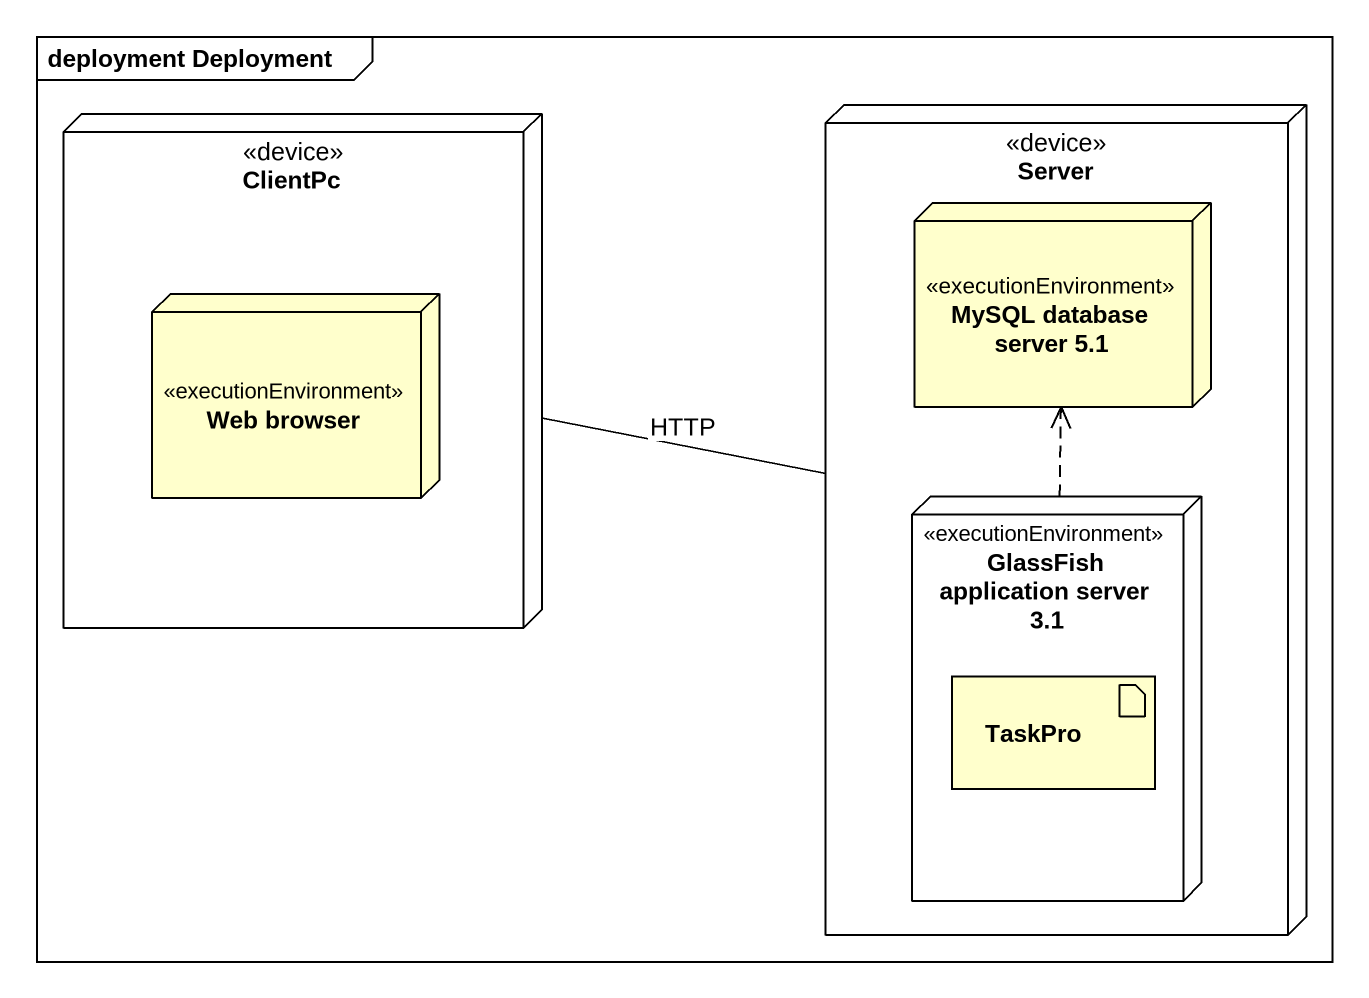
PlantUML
@startuml
mainframe deployment Deployment
node ClientPc <<device>> {
  node "Web browser" as Web_browser <<executionEnvironment>>
}
node Server <<device>> {
  node "MySQL database server 5.1" as MySQL_database_server_5_1 <<executionEnvironment>>
  node "GlassFish application server 3.1" as GlassFish_application <<executionEnvironment>> {
    artifact TaskPro
  }
}
ClientPc -right- Server : HTTP
GlassFish_application .up.> MySQL_database_server_5_1
@enduml
